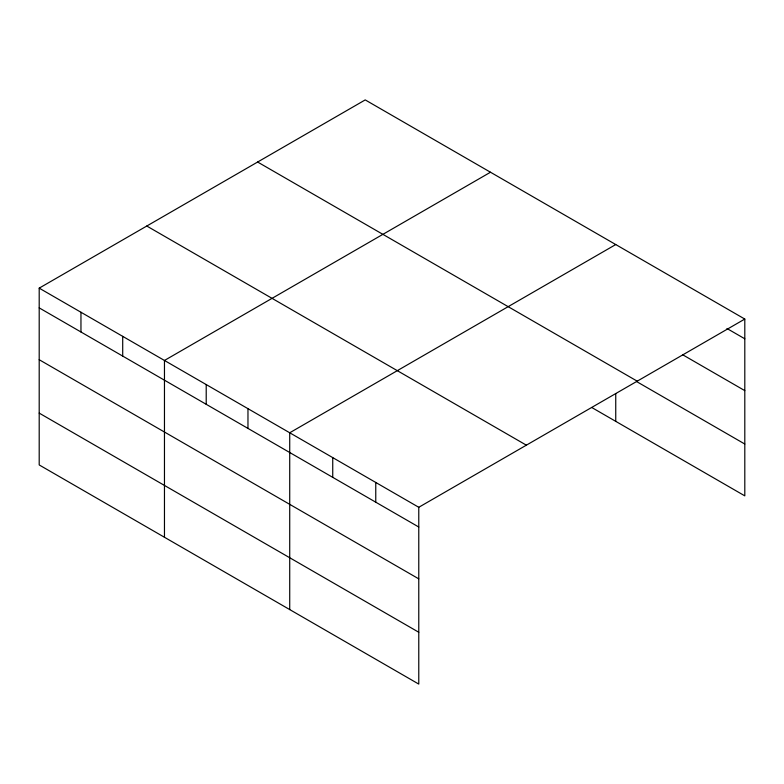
<?xml version="1.0" encoding="UTF-8"?>
<svg xmlns="http://www.w3.org/2000/svg" width="784" height="784" viewBox="0 0 784 784"><rect width="100%" height="100%" fill="white"/><g stroke="black" fill="none" stroke-linecap="round" stroke-linejoin="round"><path stroke-width="1.18" d="M591.734 407.484L744.8 495.86L744.8 319.059L365.226 99.911L39.2 288.14L39.2 464.941L418.774 684.089L418.774 507.287L39.2 288.14M490.48 172.235L164.464 360.464L164.464 537.256M615.744 244.549L289.717 432.778L289.717 609.58M418.774 507.287L744.8 319.059M726.964 328.496L744.8 338.796M682.893 354.887L744.8 390.628M257.632 162.033L637.216 381.171M636.726 381.632L744.8 444.028M146.784 226.027L526.368 445.175M39.2 307.877L418.774 527.024M39.2 359.709L418.774 578.857M39.2 413.109L418.774 632.257M615.744 393.627L615.744 421.351M375.761 482.454L375.761 502.181M332.739 457.611L332.739 477.348M247.969 408.67L247.969 428.407M206.212 384.572L206.212 404.299M122.706 336.356L122.706 356.083M80.958 312.248L80.958 331.985"/></g></svg>
